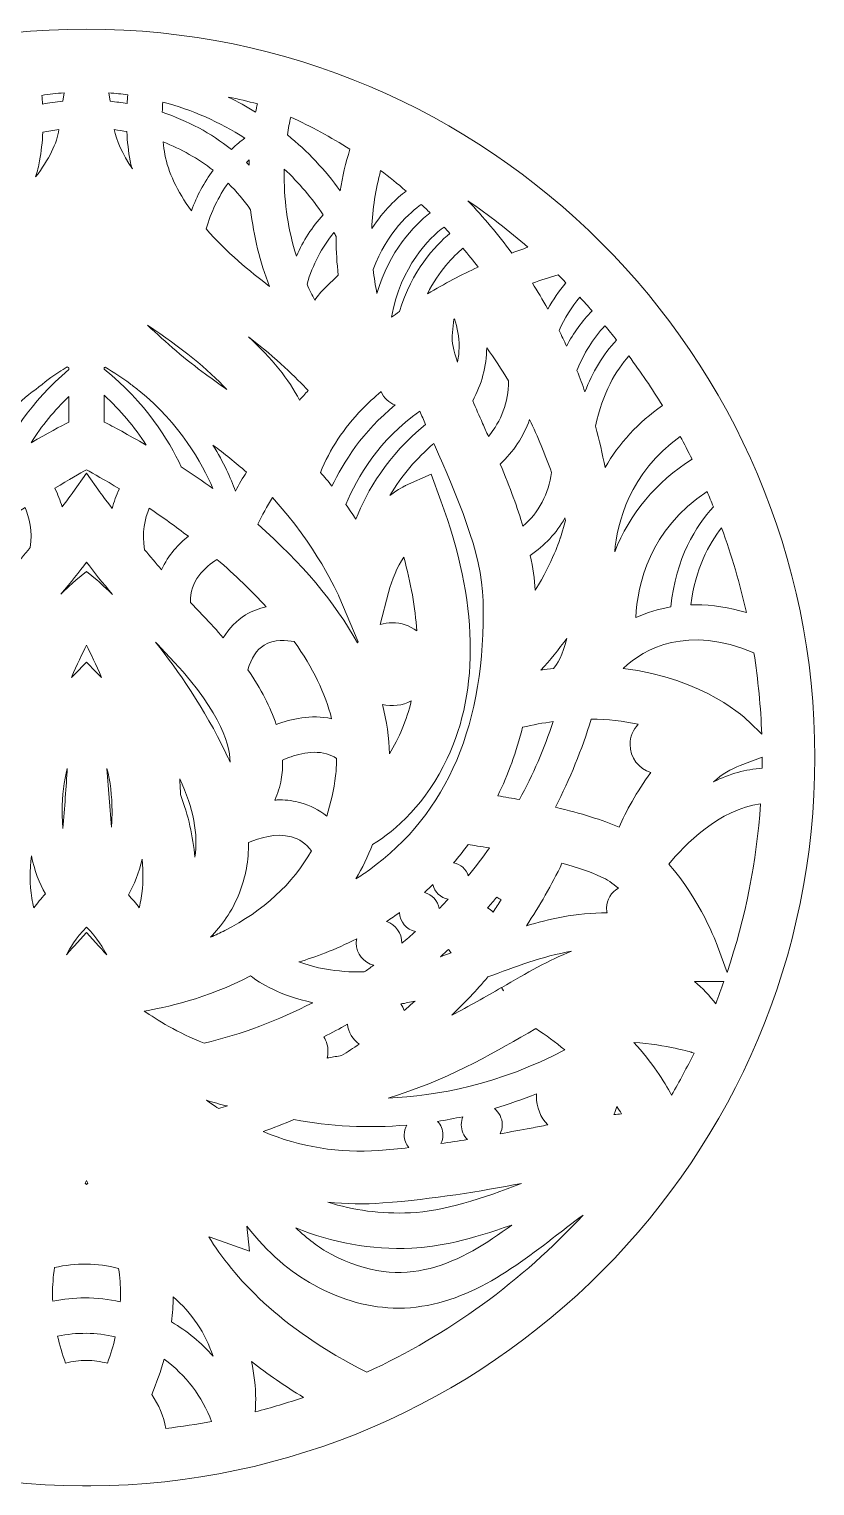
# Model space of a CAD drawing. Header units: millimetres. Extents: x -92 to 553, y -779 to 225.
# Drawn here: x 386.5 to 550.9, y -456.4 to -151.6 of the extents above; entities that cross this region are included whole.
import ezdxf

# ---------------------------------------------------------------- set-up
doc = ezdxf.new("R2010")
doc.units = ezdxf.units.MM
doc.header["$MEASUREMENT"] = 0
doc.layers.add('Layer 7', color=7, linetype='Continuous')

msp = doc.modelspace()

# ---------------------------------------------------------------- linework, layer by layer
at = {"layer": 'Layer 7', "lineweight": 0}
for points, knots in [([(398.47, -151.61), (314.43, -151.61), (246.07, -219.98), (246.07, -304.01), (246.07, -387.59), (314.05, -455.95), (397.62, -456.41), (397.62, -456.41), (399.38, -456.41), (399.38, -456.41), (482.91, -455.92), (550.87, -387.55), (550.87, -304.01), (550.87, -219.98), (482.5, -151.61), (398.47, -151.61)], [0, 0, 0, 0, 1, 1, 1, 2, 2, 2, 3, 3, 3, 4, 4, 4, 5, 5, 5, 5]), ([(389.13, -165.47), (390.66, -165.23), (392.22, -165.06), (393.77, -164.94), (393.77, -164.94), (393.52, -166.7), (393.52, -166.7), (392.02, -166.84), (390.62, -167.03), (389.27, -167.28), (389.23, -166.67), (389.18, -166.06), (389.13, -165.47)], [0, 0, 0, 0, 1, 1, 1, 2, 2, 2, 3, 3, 3, 4, 4, 4, 4]), ([(403.16, -164.94), (404.48, -165.04), (405.8, -165.18), (407.11, -165.37), (407.06, -165.96), (407.01, -166.57), (406.97, -167.18), (405.83, -166.99), (404.64, -166.83), (403.41, -166.71), (403.41, -166.71), (403.16, -164.94), (403.16, -164.94)], [0, 0, 0, 0, 1, 1, 1, 2, 2, 2, 3, 3, 3, 4, 4, 4, 4]), ([(414.31, -169.01), (414.34, -168.23), (414.37, -167.52), (414.42, -166.86), (420.56, -168.49), (426.32, -171.03), (431.58, -174.43), (430.83, -174.98), (429.86, -175.76), (428.79, -176.78), (424.5, -173.38), (419.64, -170.78), (414.31, -169.01)], [0, 0, 0, 0, 1, 1, 1, 2, 2, 2, 3, 3, 3, 4, 4, 4, 4]), ([(428.13, -165.81), (430.21, -166.25), (432.25, -166.73), (434.24, -167.25), (434.1, -167.81), (433.97, -168.39), (433.84, -168.98), (432, -167.83), (430.09, -166.77), (428.13, -165.81)], [0, 0, 0, 0, 1, 1, 1, 2, 2, 2, 3, 3, 3, 3]), ([(451.54, -185.42), (448.41, -181.09), (444.71, -177.17), (440.51, -173.74), (440.71, -172.38), (440.94, -171.15), (441.19, -170.01), (445.44, -171.96), (449.61, -174.22), (453.58, -176.75), (452.7, -179.56), (452.02, -182.46), (451.54, -185.42)], [0, 0, 0, 0, 1, 1, 1, 2, 2, 2, 3, 3, 3, 4, 4, 4, 4]), ([(388.65, -179.14), (389, -177.24), (389.22, -175.28), (389.32, -173.17), (390.41, -172.95), (391.54, -172.76), (392.68, -172.62), (392.3, -175.48), (390.63, -178.86), (387.8, -182.54), (388.16, -181.4), (388.45, -180.26), (388.65, -179.14)], [0, 0, 0, 0, 1, 1, 1, 2, 2, 2, 3, 3, 3, 4, 4, 4, 4]), ([(404.26, -172.62), (405.14, -172.74), (406.02, -172.88), (406.91, -173.05), (407, -175.18), (407.23, -177.22), (407.58, -179.14), (407.67, -179.65), (407.84, -180.24), (408.06, -180.87), (406, -177.73), (404.61, -174.77), (404.26, -172.62)], [0, 0, 0, 0, 1, 1, 1, 2, 2, 2, 3, 3, 3, 4, 4, 4, 4]), ([(424.95, -181.14), (423.08, -183.68), (421.56, -186.52), (420.42, -189.6), (417.41, -185.49), (415.54, -181.53), (414.86, -177.81), (414.72, -177.01), (414.6, -176.17), (414.51, -175.22), (418.28, -176.69), (421.78, -178.67), (424.95, -181.14)], [0, 0, 0, 0, 1, 1, 1, 2, 2, 2, 3, 3, 3, 4, 4, 4, 4]), ([(431.91, -179.5), (432.11, -179.31), (432.32, -179.12), (432.53, -178.94), (432.51, -179.32), (432.49, -179.69), (432.48, -180.04), (432.29, -179.86), (432.1, -179.68), (431.91, -179.5)], [0, 0, 0, 0, 1, 1, 1, 2, 2, 2, 3, 3, 3, 3]), ([(447.97, -190.45), (445.69, -192.99), (443.82, -195.89), (442.38, -199.09), (440.68, -193.7), (439.82, -188.09), (439.82, -182.37), (439.82, -181.87), (439.83, -181.38), (439.84, -180.88), (442.92, -183.78), (445.65, -186.99), (447.97, -190.45)], [0, 0, 0, 0, 1, 1, 1, 2, 2, 2, 3, 3, 3, 4, 4, 4, 4]), ([(458.16, -193.34), (458.33, -189.21), (458.95, -185.14), (460.01, -181.2), (461.78, -182.52), (463.57, -183.96), (465.35, -185.49), (463.45, -186.94), (460.68, -189.48), (458.16, -193.34)], [0, 0, 0, 0, 1, 1, 1, 2, 2, 2, 3, 3, 3, 3]), ([(423.5, -193.42), (424.52, -189.88), (426.06, -186.66), (428.08, -183.84), (429.89, -185.59), (431.48, -187.45), (432.81, -189.39), (433.43, -194.94), (434.76, -200.32), (436.77, -205.43), (432.71, -202.38), (427.73, -198.21), (423.5, -193.42)], [0, 0, 0, 0, 1, 1, 1, 2, 2, 2, 3, 3, 3, 4, 4, 4, 4]), ([(458.45, -201.92), (461.33, -194.04), (466.37, -189.8), (468.51, -188.28), (469.14, -188.86), (469.75, -189.45), (470.36, -190.05), (466.95, -192.73), (461.86, -198.01), (459.23, -206.9), (458.9, -205.27), (458.64, -203.6), (458.45, -201.92)], [0, 0, 0, 0, 1, 1, 1, 2, 2, 2, 3, 3, 3, 4, 4, 4, 4]), ([(487.45, -198.46), (484.62, -194.62), (481.55, -190.96), (478.27, -187.52), (482.63, -190.52), (486.84, -193.78), (490.84, -197.25), (489.7, -197.64), (488.56, -198.04), (487.45, -198.46)], [0, 0, 0, 0, 1, 1, 1, 2, 2, 2, 3, 3, 3, 3]), ([(451.14, -203.11), (451.14, -203.11), (448.32, -205.82), (448.32, -205.82), (447.58, -206.54), (446.87, -207.36), (446.21, -208.29), (445.68, -207.27), (445.15, -206.17), (444.6, -204.95), (445.8, -200.87), (447.69, -197.25), (450.23, -194.15), (450.4, -194.44), (450.56, -194.73), (450.71, -195.02), (450.71, -195.02), (450.7, -195.72), (450.7, -195.72), (450.7, -198.11), (450.85, -200.59), (451.14, -203.11)], [0, 0, 0, 0, 1, 1, 1, 2, 2, 2, 3, 3, 3, 4, 4, 4, 5, 5, 5, 6, 6, 6, 7, 7, 7, 7]), ([(473.27, -193.01), (473.68, -193.45), (474.09, -193.89), (474.5, -194.34), (471.39, -196.94), (466.51, -202.16), (463.96, -210.71), (463.41, -211.09), (462.85, -211.48), (462.3, -211.87), (464.24, -201.13), (470.18, -195.36), (473.27, -193.01)], [0, 0, 0, 0, 1, 1, 1, 2, 2, 2, 3, 3, 3, 4, 4, 4, 4]), ([(469.82, -206.99), (472.16, -202.2), (475.2, -199.12), (477.23, -197.44), (478.37, -198.79), (479.42, -200.09), (480.41, -201.39), (476.9, -203), (473.35, -204.88), (469.82, -206.99)], [0, 0, 0, 0, 1, 1, 1, 2, 2, 2, 3, 3, 3, 3]), ([(491.77, -204.77), (493.54, -204.14), (495.34, -203.56), (497.13, -203.03), (497.69, -203.58), (498.24, -204.14), (498.79, -204.7), (497.36, -206.37), (496.08, -208.22), (494.97, -210.2), (493.88, -208.22), (492.82, -206.43), (491.77, -204.77)], [0, 0, 0, 0, 1, 1, 1, 2, 2, 2, 3, 3, 3, 4, 4, 4, 4]), ([(498.91, -217.94), (498.41, -216.84), (497.89, -215.75), (497.36, -214.68), (498.51, -212.09), (499.96, -209.75), (501.66, -207.7), (502.53, -208.62), (503.39, -209.57), (504.24, -210.53), (502.16, -212.71), (500.37, -215.2), (498.91, -217.94)], [0, 0, 0, 0, 1, 1, 1, 2, 2, 2, 3, 3, 3, 4, 4, 4, 4]), ([(475, -215.8), (475, -215.8), (475.33, -212.31), (475.33, -212.31), (475.37, -212.28), (475.42, -212.26), (475.46, -212.23), (476.1, -214.1), (476.42, -216.03), (476.42, -218), (476.42, -219.1), (476.32, -220.21), (476.11, -221.3), (475.26, -218.76), (474.89, -216.91), (475, -215.8)], [0, 0, 0, 0, 1, 1, 1, 2, 2, 2, 3, 3, 3, 4, 4, 4, 5, 5, 5, 5]), ([(427.82, -227.03), (426.33, -225.94), (424.84, -224.86), (423.37, -223.8), (419.39, -220.92), (415.03, -217.1), (411.24, -213.56), (418.32, -218.28), (423.87, -222.79), (427.82, -227.03)], [0, 0, 0, 0, 1, 1, 1, 2, 2, 2, 3, 3, 3, 3]), ([(443.04, -229.23), (440.85, -224.96), (437.27, -220.53), (432.33, -215.96), (438.28, -220.54), (442.43, -224.64), (444.83, -227.24), (444.22, -227.9), (443.62, -228.57), (443.04, -229.23)], [0, 0, 0, 0, 1, 1, 1, 2, 2, 2, 3, 3, 3, 3]), ([(502.75, -227.48), (502.25, -226.05), (501.7, -224.58), (501.09, -223.05), (502.49, -219.5), (504.46, -216.35), (506.95, -213.67), (507.73, -214.6), (508.53, -215.59), (509.37, -216.66), (506.52, -219.77), (504.3, -223.4), (502.75, -227.48)], [0, 0, 0, 0, 1, 1, 1, 2, 2, 2, 3, 3, 3, 4, 4, 4, 4]), ([(482.55, -236.84), (482.16, -235.95), (481.76, -235.05), (481.34, -234.1), (480.66, -232.55), (479.95, -230.96), (479.27, -229.38), (481.15, -225.97), (482.16, -222.14), (482.2, -218.27), (483.8, -220.5), (485.32, -222.81), (486.74, -225.17), (486.74, -225.17), (486.75, -225.33), (486.75, -225.33), (486.75, -229.61), (485.27, -233.65), (482.55, -236.84)], [0, 0, 0, 0, 1, 1, 1, 2, 2, 2, 3, 3, 3, 4, 4, 4, 5, 5, 5, 6, 6, 6, 6]), ([(371.72, -247.96), (373.85, -242.89), (378.01, -235.36), (385.61, -228.65), (387.7, -227.1), (389.48, -225.72), (390.99, -224.48), (392.09, -223.72), (393.25, -222.99), (394.43, -222.3), (394.54, -222.37), (394.65, -222.44), (394.76, -222.51), (394.76, -222.51), (394.76, -222.86), (394.76, -222.86), (386.67, -229.65), (382.1, -237.25), (379.66, -242.53), (376.9, -244.3), (374.24, -246.12), (371.72, -247.96)], [0, 0, 0, 0, 1, 1, 1, 2, 2, 2, 3, 3, 3, 4, 4, 4, 5, 5, 5, 6, 6, 6, 7, 7, 7, 7]), ([(407.53, -225.75), (408.16, -226.25), (408.81, -226.75), (409.44, -227.23), (418.02, -234.22), (422.61, -242.32), (424.91, -247.74), (422.79, -246.2), (420.56, -244.67), (418.26, -243.17), (415.69, -237.63), (410.84, -229.69), (402.17, -222.74), (402.17, -222.74), (402.17, -222.46), (402.17, -222.46), (402.23, -222.42), (402.29, -222.38), (402.36, -222.34), (404.16, -223.39), (405.9, -224.54), (407.53, -225.75)], [0, 0, 0, 0, 1, 1, 1, 2, 2, 2, 3, 3, 3, 4, 4, 4, 5, 5, 5, 6, 6, 6, 7, 7, 7, 7]), ([(506.96, -243.35), (506.42, -240.45), (505.76, -237.55), (504.99, -234.71), (506.33, -227.73), (509.37, -222.94), (511.93, -219.99), (514.44, -223.37), (516.81, -226.86), (518.98, -230.38), (513.92, -233.9), (509.89, -238.25), (506.96, -243.35)], [0, 0, 0, 0, 1, 1, 1, 2, 2, 2, 3, 3, 3, 4, 4, 4, 4]), ([(394.76, -228.47), (394.76, -228.47), (394.76, -233.83), (394.76, -233.83), (393.07, -234.69), (390.28, -236.16), (386.85, -238.14), (389.1, -234.62), (391.75, -231.38), (394.76, -228.47)], [0, 0, 0, 0, 1, 1, 1, 2, 2, 2, 3, 3, 3, 3]), ([(402.17, -233.83), (402.17, -233.83), (402.17, -228.22), (402.17, -228.22), (405.55, -231.33), (408.51, -234.83), (410.98, -238.67), (407.15, -236.42), (404.03, -234.78), (402.17, -233.83)], [0, 0, 0, 0, 1, 1, 1, 2, 2, 2, 3, 3, 3, 3]), ([(463.08, -230.24), (456.26, -235.78), (452.17, -242.28), (449.83, -247.25), (449.02, -246.24), (448.23, -245.28), (447.43, -244.35), (449.38, -239.52), (452.3, -235.09), (456.11, -231.15), (457.35, -229.87), (458.69, -228.64), (460.13, -227.46), (460.65, -228.78), (461.74, -229.81), (463.08, -230.24)], [0, 0, 0, 0, 1, 1, 1, 2, 2, 2, 3, 3, 3, 4, 4, 4, 5, 5, 5, 5]), ([(454.81, -254.12), (454.14, -253.11), (453.44, -252.09), (452.71, -251.07), (455.1, -245.33), (459.7, -237.5), (468.21, -231.55), (468.6, -232.47), (469, -233.4), (469.41, -234.35), (461.49, -240.69), (457.15, -248.33), (454.81, -254.12)], [0, 0, 0, 0, 1, 1, 1, 2, 2, 2, 3, 3, 3, 4, 4, 4, 4]), ([(489.79, -255.63), (488.65, -251.81), (487.12, -247.62), (485.02, -242.61), (487.8, -240.03), (489.9, -236.85), (491.16, -233.29), (492.89, -236.87), (494.44, -240.59), (495.77, -244.4), (495.22, -248.75), (493.07, -252.77), (489.79, -255.63)], [0, 0, 0, 0, 1, 1, 1, 2, 2, 2, 3, 3, 3, 4, 4, 4, 4]), ([(508.98, -260.96), (509.5, -255.04), (512.02, -244.48), (522.69, -236.82), (523.53, -238.35), (524.36, -239.95), (525.17, -241.6), (517.66, -246.35), (512.12, -252.99), (508.98, -260.96)], [0, 0, 0, 0, 1, 1, 1, 2, 2, 2, 3, 3, 3, 3]), ([(429.62, -248.25), (428.64, -245.6), (427.16, -242.26), (424.93, -238.64), (427.27, -240.41), (429.67, -242.33), (431.92, -244.3), (431.16, -245.54), (430.4, -246.84), (429.62, -248.25)], [0, 0, 0, 0, 1, 1, 1, 2, 2, 2, 3, 3, 3, 3]), ([(457.58, -327.56), (456.69, -328.2), (455.76, -328.82), (454.82, -329.42), (456.17, -327.12), (457.34, -324.7), (458.3, -322.2), (463.13, -319.43), (469.69, -313.31), (473.94, -304.25), (480.8, -289.63), (480.36, -271.46), (472.63, -250.27), (472.63, -250.27), (470.6, -244.72), (470.6, -244.72), (470.6, -244.72), (465.21, -247.12), (465.21, -247.12), (465.12, -247.16), (463.79, -247.76), (461.94, -249.18), (464.43, -245.03), (467.51, -241.38), (471.14, -238.3), (471.14, -238.3), (471.26, -238.58), (471.26, -238.58), (475.92, -249.1), (481.19, -261.03), (481.44, -271.23), (482.07, -296.78), (474.04, -315.73), (457.58, -327.56)], [0, 0, 0, 0, 1, 1, 1, 2, 2, 2, 3, 3, 3, 4, 4, 4, 5, 5, 5, 6, 6, 6, 7, 7, 7, 8, 8, 8, 9, 9, 9, 10, 10, 10, 11, 11, 11, 11]), ([(403.82, -251.91), (402.39, -250.01), (401.51, -248.8), (401.32, -248.53), (401.32, -248.53), (398.47, -244.5), (398.47, -244.5), (398.47, -244.5), (395.59, -248.56), (395.59, -248.56), (395.23, -249.06), (394.47, -250.11), (393.35, -251.59), (392.97, -250.25), (392.47, -248.93), (391.85, -247.66), (394.78, -245.86), (397.12, -244.54), (398.47, -243.8), (399.86, -244.57), (402.29, -245.94), (405.34, -247.81), (404.71, -249.14), (404.2, -250.51), (403.82, -251.91)], [0, 0, 0, 0, 1, 1, 1, 2, 2, 2, 3, 3, 3, 4, 4, 4, 5, 5, 5, 6, 6, 6, 7, 7, 7, 8, 8, 8, 8]), ([(455.15, -280.04), (450.5, -271.6), (443.49, -263.26), (434.28, -255.2), (435.24, -253.32), (436.27, -251.45), (437.35, -249.62), (446.53, -259.59), (451.06, -269.83), (451.25, -270.26), (451.25, -270.26), (455.3, -279.8), (455.3, -279.8), (455.25, -279.87), (455.2, -279.96), (455.15, -280.04)], [0, 0, 0, 0, 1, 1, 1, 2, 2, 2, 3, 3, 3, 4, 4, 4, 5, 5, 5, 5]), ([(513.41, -274.74), (513.71, -267.8), (516.24, -256.39), (528.32, -248.37), (528.78, -249.43), (529.21, -250.48), (529.64, -251.55), (526.05, -255.5), (521.76, -262.23), (520.72, -272.49), (518.18, -272.92), (515.73, -273.68), (513.41, -274.74)], [0, 0, 0, 0, 1, 1, 1, 2, 2, 2, 3, 3, 3, 4, 4, 4, 4]), ([(386.7, -260.05), (385.47, -261.55), (384.22, -263.03), (382.99, -264.47), (381.55, -261.41), (379.29, -259.13), (377.33, -257.59), (379.95, -255.59), (382.72, -253.6), (385.6, -251.67), (386.47, -253.74), (387.22, -256.66), (386.7, -260.05)], [0, 0, 0, 0, 1, 1, 1, 2, 2, 2, 3, 3, 3, 4, 4, 4, 4]), ([(411.59, -251.84), (414.42, -253.75), (417.16, -255.72), (419.77, -257.72), (417.81, -259.29), (415.56, -261.62), (414.16, -264.73), (412.98, -263.35), (411.8, -261.95), (410.63, -260.53), (409.97, -257.02), (410.7, -253.98), (411.59, -251.84)], [0, 0, 0, 0, 1, 1, 1, 2, 2, 2, 3, 3, 3, 4, 4, 4, 4]), ([(497.63, -258.04), (497.55, -258.27), (496.03, -263.04), (492.37, -269.01), (492.21, -266.7), (491.87, -264.29), (491.33, -261.72), (494.32, -259.7), (496.79, -257.03), (498.58, -253.89), (498.62, -254.07), (498.66, -254.24), (498.7, -254.42), (498.7, -254.42), (497.63, -258.04), (497.63, -258.04)], [0, 0, 0, 0, 1, 1, 1, 2, 2, 2, 3, 3, 3, 4, 4, 4, 5, 5, 5, 5]), ([(525.95, -272.06), (525.61, -272.06), (525.26, -272.06), (524.91, -272.08), (525.84, -264.53), (528.73, -259.27), (531.33, -255.94), (533.46, -261.76), (535.21, -267.72), (536.53, -273.68), (532.93, -272.6), (529.39, -272.06), (525.95, -272.06)], [0, 0, 0, 0, 1, 1, 1, 2, 2, 2, 3, 3, 3, 4, 4, 4, 4]), ([(464.85, -262.07), (466.34, -267.48), (467.25, -272.67), (467.55, -277.53), (466.1, -276.41), (464.32, -275.8), (462.44, -275.8), (461.58, -275.8), (460.72, -275.93), (459.9, -276.2), (459.9, -276.2), (461.65, -269.51), (461.65, -269.51), (462.4, -266.68), (463.47, -264.18), (464.85, -262.07)], [0, 0, 0, 0, 1, 1, 1, 2, 2, 2, 3, 3, 3, 4, 4, 4, 5, 5, 5, 5]), ([(398.47, -263.13), (400.02, -265.21), (401.84, -267.48), (403.91, -269.92), (401.96, -267.99), (400.74, -266.96), (400.7, -266.93), (400.7, -266.93), (398.47, -265.07), (398.47, -265.07), (398.47, -265.07), (396.25, -266.91), (396.25, -266.91), (396.21, -266.95), (395.03, -267.93), (393.12, -269.8), (395.15, -267.4), (396.94, -265.18), (398.47, -263.13)], [0, 0, 0, 0, 1, 1, 1, 2, 2, 2, 3, 3, 3, 4, 4, 4, 5, 5, 5, 6, 6, 6, 6]), ([(436.05, -272.49), (434.5, -272.82), (433.06, -273.39), (431.76, -274.19), (429.86, -275.35), (428.29, -276.96), (427.08, -278.99), (425.76, -277.45), (424.36, -275.91), (422.89, -274.38), (421.99, -273.44), (421.12, -272.51), (420.25, -271.57), (419.94, -267.16), (423.34, -264.13), (425.75, -262.55), (429.59, -265.84), (433.05, -269.18), (436.05, -272.49)], [0, 0, 0, 0, 1, 1, 1, 2, 2, 2, 3, 3, 3, 4, 4, 4, 5, 5, 5, 6, 6, 6, 6]), ([(537.21, -296.61), (536.82, -296.22), (527.79, -287.38), (510.73, -285.36), (515.3, -281.11), (524.16, -276.28), (538.11, -282.1), (539, -287.74), (539.55, -293.47), (539.75, -299.16), (539.75, -299.16), (537.21, -296.61), (537.21, -296.61)], [0, 0, 0, 0, 1, 1, 1, 2, 2, 2, 3, 3, 3, 4, 4, 4, 4]), ([(427.63, -303.11), (423.11, -293.67), (417.68, -285.81), (412.87, -279.85), (413.55, -280.57), (414.24, -281.29), (414.94, -282.02), (425.85, -293.37), (428.5, -300.63), (428.49, -305), (428.22, -304.37), (427.93, -303.74), (427.63, -303.11)], [0, 0, 0, 0, 1, 1, 1, 2, 2, 2, 3, 3, 3, 4, 4, 4, 4]), ([(435.61, -280.52), (437.73, -279.21), (440.38, -279.45), (441.94, -279.77), (445.8, -285.2), (448.42, -290.62), (449.76, -295.89), (445.46, -294.96), (441.23, -295.93), (438.15, -297.09), (436.97, -293.5), (434.99, -289.67), (432.25, -285.69), (432.95, -283.2), (434.07, -281.46), (435.61, -280.52)], [0, 0, 0, 0, 1, 1, 1, 2, 2, 2, 3, 3, 3, 4, 4, 4, 5, 5, 5, 5]), ([(493.54, -285.72), (495.46, -283.64), (497.28, -281.42), (498.95, -279.08), (498.21, -282.61), (496.86, -284.58), (496.19, -285.37), (495.31, -285.47), (494.42, -285.59), (493.54, -285.72)], [0, 0, 0, 0, 1, 1, 1, 2, 2, 2, 3, 3, 3, 3]), ([(398.47, -280.53), (399.39, -282.3), (400.48, -284.57), (401.58, -287.24), (401.56, -287.22), (401.55, -287.21), (401.54, -287.2), (401.54, -287.2), (401.54, -287.19), (401.54, -287.19), (401.54, -287.19), (400.49, -286.12), (400.49, -286.12), (400.49, -286.12), (400.48, -286.12), (400.48, -286.12), (400.48, -286.12), (398.47, -284.08), (398.47, -284.08), (398.47, -284.08), (395.92, -286.66), (395.92, -286.66), (395.77, -286.81), (395.58, -287.01), (395.35, -287.24), (396.44, -284.56), (397.54, -282.29), (398.47, -280.53)], [0, 0, 0, 0, 1, 1, 1, 2, 2, 2, 3, 3, 3, 4, 4, 4, 5, 5, 5, 6, 6, 6, 7, 7, 7, 8, 8, 8, 9, 9, 9, 9]), ([(466.43, -292.14), (465.45, -296.22), (463.91, -299.95), (461.83, -303.27), (461.76, -299.85), (461.27, -296.38), (460.37, -292.9), (462.37, -293.42), (464.6, -293.14), (466.43, -292.14)], [0, 0, 0, 0, 1, 1, 1, 2, 2, 2, 3, 3, 3, 3]), ([(484.51, -312.03), (486.68, -307.58), (488.43, -302.76), (489.72, -297.68), (491.88, -297.17), (494.03, -296.77), (496.14, -296.49), (494.25, -302.14), (491.87, -307.62), (489.05, -312.82), (487.57, -312.54), (486.05, -312.28), (484.51, -312.03)], [0, 0, 0, 0, 1, 1, 1, 2, 2, 2, 3, 3, 3, 4, 4, 4, 4]), ([(512.21, -301.28), (512.21, -304.03), (514.03, -306.38), (516.56, -307.15), (513.51, -311.2), (511.31, -315.43), (509.9, -318.57), (506.42, -317.08), (501.95, -315.68), (496.57, -314.41), (499.62, -308.52), (502.14, -302.33), (504.07, -295.98), (507.49, -296.01), (510.79, -296.37), (513.9, -297.05), (512.83, -298.17), (512.21, -299.68), (512.21, -301.28)], [0, 0, 0, 0, 1, 1, 1, 2, 2, 2, 3, 3, 3, 4, 4, 4, 5, 5, 5, 6, 6, 6, 6]), ([(439.2, -308.61), (439.43, -307.33), (439.53, -305.96), (439.49, -304.55), (441.41, -303.69), (445.27, -302.29), (448.69, -303.25), (449.42, -303.45), (450.13, -303.77), (450.78, -304.21), (450.79, -305.54), (450.72, -306.69), (450.58, -307.81), (450.21, -310.74), (449.59, -313.57), (448.72, -316.26), (447.11, -314.95), (445.29, -314.02), (443.3, -313.47), (441.9, -313.08), (440.41, -312.89), (438.87, -312.89), (438.54, -312.89), (438.2, -312.9), (437.87, -312.91), (438.49, -311.55), (438.93, -310.11), (439.2, -308.61)], [0, 0, 0, 0, 1, 1, 1, 2, 2, 2, 3, 3, 3, 4, 4, 4, 5, 5, 5, 6, 6, 6, 7, 7, 7, 8, 8, 8, 9, 9, 9, 9]), ([(539.83, -304.01), (539.83, -304.76), (539.83, -305.51), (539.82, -306.25), (536.44, -306.48), (533.04, -307.43), (529.65, -309.09), (531.45, -307.55), (533.32, -306.4), (535.26, -305.66), (535.26, -305.66), (539.83, -303.93), (539.83, -303.93), (539.83, -303.93), (539.83, -304.01), (539.83, -304.01)], [0, 0, 0, 0, 1, 1, 1, 2, 2, 2, 3, 3, 3, 4, 4, 4, 5, 5, 5, 5]), ([(394.44, -306.28), (394.21, -310.07), (393.88, -314.59), (393.53, -318.83), (393.42, -317.65), (393.37, -316.45), (393.37, -315.23), (393.37, -312.03), (393.74, -308.96), (394.44, -306.28)], [0, 0, 0, 0, 1, 1, 1, 2, 2, 2, 3, 3, 3, 3]), ([(403.81, -315.23), (403.81, -316.35), (403.76, -317.47), (403.67, -318.56), (403.67, -318.56), (402.73, -306.29), (402.73, -306.29), (403.43, -308.98), (403.81, -312.08), (403.81, -315.23)], [0, 0, 0, 0, 1, 1, 1, 2, 2, 2, 3, 3, 3, 3]), ([(421.13, -324.84), (420.76, -320.55), (419.76, -316.17), (418.14, -311.76), (418.11, -310.67), (418.05, -309.57), (417.96, -308.47), (420.83, -314.65), (421.89, -320.14), (421.13, -324.84)], [0, 0, 0, 0, 1, 1, 1, 2, 2, 2, 3, 3, 3, 3]), ([(530.51, -343.48), (530.37, -343.07), (526.92, -333.71), (520.29, -326.3), (523.52, -322.42), (530.9, -314.75), (539.5, -313.73), (538.69, -325.78), (536.34, -337.59), (532.51, -348.97), (532.51, -348.97), (530.51, -343.48), (530.51, -343.48)], [0, 0, 0, 0, 1, 1, 1, 2, 2, 2, 3, 3, 3, 4, 4, 4, 4]), ([(441.35, -320.61), (442.95, -321.06), (444.36, -322.04), (445.54, -323.54), (441.61, -330.46), (435.51, -336.07), (427.4, -340.21), (426.44, -340.7), (425.45, -341.17), (424.43, -341.61), (426.67, -339.31), (428.93, -336.24), (430.47, -332.33), (430.47, -332.33), (430.47, -332.33), (430.47, -332.33), (431.74, -329.06), (432.39, -325.53), (432.39, -321.81), (434.51, -320.88), (438.1, -319.71), (441.35, -320.61)], [0, 0, 0, 0, 1, 1, 1, 2, 2, 2, 3, 3, 3, 4, 4, 4, 5, 5, 5, 6, 6, 6, 7, 7, 7, 7]), ([(475.25, -326.08), (476.34, -324.83), (477.36, -323.55), (478.32, -322.24), (479.43, -322.4), (480.97, -322.64), (482.77, -322.94), (481.4, -324.88), (479.92, -326.83), (478.35, -328.76), (477.93, -327.36), (476.73, -326.3), (475.25, -326.08)], [0, 0, 0, 0, 1, 1, 1, 2, 2, 2, 3, 3, 3, 4, 4, 4, 4]), ([(386.92, -324.58), (387.58, -327.64), (388.58, -330.34), (389.86, -332.55), (388.98, -333.53), (388.16, -334.51), (387.43, -335.48), (387.27, -334.8), (387.13, -334.11), (387.03, -333.43), (386.58, -330.59), (386.54, -327.63), (386.92, -324.58)], [0, 0, 0, 0, 1, 1, 1, 2, 2, 2, 3, 3, 3, 4, 4, 4, 4]), ([(410.09, -325.3), (410.38, -328.1), (410.32, -330.82), (409.91, -333.43), (409.8, -334.11), (409.66, -334.79), (409.5, -335.48), (408.81, -334.56), (408.05, -333.64), (407.22, -332.72), (408.44, -330.65), (409.41, -328.14), (410.09, -325.3)], [0, 0, 0, 0, 1, 1, 1, 2, 2, 2, 3, 3, 3, 4, 4, 4, 4]), ([(507.41, -336.52), (500.92, -336.46), (494.97, -337.87), (490.51, -339.23), (493.29, -335.03), (495.79, -330.65), (497.95, -326.15), (501.26, -327.06), (504, -328), (506.11, -328.95), (507.33, -329.51), (508.56, -330.32), (509.78, -331.38), (508.3, -332.17), (507.29, -333.74), (507.29, -335.49), (507.29, -335.84), (507.33, -336.19), (507.41, -336.52)], [0, 0, 0, 0, 1, 1, 1, 2, 2, 2, 3, 3, 3, 4, 4, 4, 5, 5, 5, 6, 6, 6, 6]), ([(469.17, -332.26), (469.77, -331.72), (470.37, -331.17), (470.95, -330.61), (471.27, -332.18), (472.54, -333.4), (474.14, -333.63), (473.52, -334.31), (472.9, -334.97), (472.27, -335.62), (472, -333.98), (470.76, -332.66), (469.17, -332.26)], [0, 0, 0, 0, 1, 1, 1, 2, 2, 2, 3, 3, 3, 4, 4, 4, 4]), ([(485.23, -333.77), (484.68, -334.63), (484.1, -335.49), (483.52, -336.34), (483.18, -336.01), (482.81, -335.73), (482.4, -335.48), (483.05, -334.73), (483.68, -333.97), (484.29, -333.21), (484.58, -333.43), (484.9, -333.62), (485.23, -333.77)], [0, 0, 0, 0, 1, 1, 1, 2, 2, 2, 3, 3, 3, 4, 4, 4, 4]), ([(461.26, -338.32), (462.17, -337.72), (463.07, -337.1), (463.96, -336.45), (464.03, -338.41), (465.44, -340.03), (467.29, -340.41), (466.36, -341.25), (465.42, -342.07), (464.45, -342.87), (464.45, -342.86), (464.46, -342.84), (464.46, -342.83), (464.46, -340.75), (463.12, -338.97), (461.26, -338.32)], [0, 0, 0, 0, 1, 1, 1, 2, 2, 2, 3, 3, 3, 4, 4, 4, 5, 5, 5, 5]), ([(401.04, -343.46), (401.04, -343.46), (398.47, -340.64), (398.47, -340.64), (398.47, -340.64), (395.9, -343.45), (395.9, -343.45), (395.77, -343.58), (395.11, -344.31), (394.25, -345.29), (394.95, -343.86), (396.21, -341.9), (398.47, -339.48), (400.73, -341.91), (401.99, -343.86), (402.69, -345.3), (401.88, -344.38), (401.24, -343.67), (401.04, -343.46)], [0, 0, 0, 0, 1, 1, 1, 2, 2, 2, 3, 3, 3, 4, 4, 4, 5, 5, 5, 6, 6, 6, 6]), ([(442.9, -346.79), (446.22, -345.79), (450.45, -344.25), (455, -341.93), (454.94, -342.22), (454.91, -342.52), (454.91, -342.83), (454.91, -345.08), (456.47, -346.97), (458.57, -347.47), (457.88, -347.97), (457.21, -348.44), (456.57, -348.88), (450.57, -348.98), (446.04, -347.94), (442.9, -346.79)], [0, 0, 0, 0, 1, 1, 1, 2, 2, 2, 3, 3, 3, 4, 4, 4, 5, 5, 5, 5]), ([(474.18, -344.15), (474.36, -344.41), (474.56, -344.66), (474.77, -344.9), (473.97, -345.19), (473.22, -345.45), (472.51, -345.7), (473.07, -345.19), (473.63, -344.67), (474.18, -344.15)], [0, 0, 0, 0, 1, 1, 1, 2, 2, 2, 3, 3, 3, 3]), ([(485.75, -352.83), (485.75, -352.83), (485.75, -352.83), (485.75, -352.83), (485.75, -352.83), (485.3, -352.14), (485.3, -352.14), (481.96, -354.07), (478.53, -356.05), (474.9, -357.93), (477.55, -355.39), (480.08, -352.71), (482.45, -349.93), (488.09, -347.79), (493.86, -345.6), (499.96, -344.56), (495.29, -346.36), (490.57, -349.09), (485.34, -352.11), (485.34, -352.11), (485.75, -352.83), (485.75, -352.83), (485.75, -352.83), (485.75, -352.83), (485.75, -352.83), (485.75, -352.83), (485.75, -352.83), (485.75, -352.83)], [0, 0, 0, 0, 1, 1, 1, 2, 2, 2, 3, 3, 3, 4, 4, 4, 5, 5, 5, 6, 6, 6, 7, 7, 7, 8, 8, 8, 9, 9, 9, 9]), ([(432.79, -349.71), (434.68, -351.16), (438.94, -353.87), (445.81, -355.31), (438.6, -359.04), (430.97, -361.89), (423.1, -363.8), (417.53, -361.61), (413.13, -358.86), (410.56, -357.06), (414.66, -356.4), (423.57, -354.51), (432.79, -349.71)], [0, 0, 0, 0, 1, 1, 1, 2, 2, 2, 3, 3, 3, 4, 4, 4, 4]), ([(531.85, -350.88), (531.3, -352.44), (530.73, -353.98), (530.12, -355.52), (528.84, -353.82), (527.35, -352.27), (525.67, -350.88), (525.67, -350.88), (531.85, -350.88), (531.85, -350.88)], [0, 0, 0, 0, 1, 1, 1, 2, 2, 2, 3, 3, 3, 3]), ([(467.2, -354.97), (466.45, -355.64), (465.7, -356.3), (464.93, -356.95), (464.76, -356.46), (464.53, -356.01), (464.24, -355.58), (465.21, -355.41), (466.19, -355.21), (467.2, -354.97)], [0, 0, 0, 0, 1, 1, 1, 2, 2, 2, 3, 3, 3, 3]), ([(449.16, -366.84), (449.05, -366.86), (448.94, -366.88), (448.82, -366.9), (448.93, -366.45), (448.98, -365.99), (448.98, -365.53), (448.98, -364.44), (448.69, -363.37), (448.14, -362.44), (449.8, -361.6), (451.45, -360.72), (453.06, -359.8), (453.28, -361.49), (454.18, -363), (455.54, -363.98), (454.3, -364.82), (453.06, -365.61), (451.85, -366.34), (450.97, -366.52), (450.07, -366.69), (449.16, -366.84)], [0, 0, 0, 0, 1, 1, 1, 2, 2, 2, 3, 3, 3, 4, 4, 4, 5, 5, 5, 6, 6, 6, 7, 7, 7, 7]), ([(461.57, -375.26), (473.49, -371.71), (482.99, -366.21), (490.86, -361.66), (490.86, -361.66), (492.48, -360.73), (492.48, -360.73), (494.6, -362.12), (496.62, -363.61), (498.52, -365.17), (484.87, -372.45), (471.72, -374.81), (461.57, -375.26)], [0, 0, 0, 0, 1, 1, 1, 2, 2, 2, 3, 3, 3, 4, 4, 4, 4]), ([(525.15, -365.71), (525.15, -365.71), (525.58, -365.85), (525.58, -365.85), (524.13, -368.82), (522.56, -371.76), (520.9, -374.63), (519.33, -371.72), (516.82, -367.83), (512.98, -363.62), (519.95, -364.12), (525.1, -365.7), (525.15, -365.71)], [0, 0, 0, 0, 1, 1, 1, 2, 2, 2, 3, 3, 3, 4, 4, 4, 4]), ([(485, -382.75), (485.29, -382.17), (485.45, -381.52), (485.45, -380.84), (485.45, -379.47), (484.8, -378.25), (483.8, -377.47), (486.79, -376.58), (489.74, -375.53), (492.63, -374.35), (492.61, -374.54), (492.6, -374.73), (492.6, -374.91), (492.6, -377.17), (493.46, -379.3), (494.96, -380.89), (493.84, -381.1), (492.69, -381.32), (491.49, -381.55), (489.39, -381.94), (487.22, -382.35), (485, -382.75)], [0, 0, 0, 0, 1, 1, 1, 2, 2, 2, 3, 3, 3, 4, 4, 4, 5, 5, 5, 6, 6, 6, 7, 7, 7, 7]), ([(426.12, -377.46), (425.13, -376.83), (424.26, -376.23), (423.55, -375.72), (425.01, -376.18), (426.49, -376.58), (427.98, -376.92), (427.36, -377.11), (426.73, -377.29), (426.12, -377.46)], [0, 0, 0, 0, 1, 1, 1, 2, 2, 2, 3, 3, 3, 3]), ([(509.41, -377), (509.76, -377.52), (510.09, -378.05), (510.4, -378.57), (509.88, -378.61), (509.35, -378.66), (508.79, -378.72), (509.06, -378.17), (509.26, -377.59), (509.41, -377)], [0, 0, 0, 0, 1, 1, 1, 2, 2, 2, 3, 3, 3, 3]), ([(465.94, -385.63), (463.79, -385.87), (461.7, -386.06), (459.62, -386.22), (451.38, -386.85), (443.24, -385.52), (435.4, -382.29), (437.58, -381.51), (439.75, -380.67), (441.87, -379.77), (449.35, -381.19), (457.46, -381.6), (465.49, -380.92), (465.13, -381.52), (464.93, -382.22), (464.93, -382.97), (464.93, -383.98), (465.31, -384.92), (465.94, -385.63)], [0, 0, 0, 0, 1, 1, 1, 2, 2, 2, 3, 3, 3, 4, 4, 4, 5, 5, 5, 6, 6, 6, 6]), ([(478.19, -383.93), (476.29, -384.24), (474.44, -384.53), (472.62, -384.78), (472.89, -384.23), (473.04, -383.61), (473.04, -382.97), (473.04, -381.88), (472.61, -380.88), (471.9, -380.15), (473.68, -379.87), (475.46, -379.54), (477.22, -379.16), (477, -379.68), (476.88, -380.25), (476.88, -380.84), (476.88, -382.06), (477.38, -383.16), (478.19, -383.93)], [0, 0, 0, 0, 1, 1, 1, 2, 2, 2, 3, 3, 3, 4, 4, 4, 5, 5, 5, 6, 6, 6, 6]), ([(398.47, -392.54), (398.56, -392.7), (398.66, -392.87), (398.75, -393.04), (398.65, -393.15), (398.56, -393.26), (398.47, -393.37), (398.37, -393.26), (398.28, -393.15), (398.18, -393.04), (398.28, -392.87), (398.37, -392.7), (398.47, -392.54)], [0, 0, 0, 0, 1, 1, 1, 2, 2, 2, 3, 3, 3, 4, 4, 4, 4]), ([(466.26, -399.28), (459.93, -399.51), (454.36, -398.8), (448.94, -397.03), (452.77, -397.44), (456.62, -397.51), (460.46, -397.22), (471.17, -396.41), (480.8, -394.76), (489.46, -393.15), (481.63, -396.23), (472.82, -399.04), (466.26, -399.28)], [0, 0, 0, 0, 1, 1, 1, 2, 2, 2, 3, 3, 3, 4, 4, 4, 4]), ([(457.13, -432.62), (438.75, -423.42), (429.09, -412.52), (424.07, -404.31), (424.15, -404.34), (424.23, -404.37), (424.31, -404.4), (424.31, -404.4), (432.57, -407.31), (432.57, -407.31), (432.57, -407.31), (432, -402.08), (432, -402.08), (436.43, -407.62), (441.13, -411.75), (446, -414.38), (452.04, -417.64), (457.84, -419.22), (463.74, -419.22), (477.15, -419.22), (488.06, -410.77), (497.75, -403.27), (499.27, -402.09), (500.82, -400.89), (502.37, -399.74), (489.62, -413.55), (474.11, -424.84), (457.13, -432.62)], [0, 0, 0, 0, 1, 1, 1, 2, 2, 2, 3, 3, 3, 4, 4, 4, 5, 5, 5, 6, 6, 6, 7, 7, 7, 8, 8, 8, 9, 9, 9, 9]), ([(449.52, -407.86), (447.08, -406.55), (444.65, -404.71), (442.25, -402.39), (449.9, -405.58), (457.88, -407), (466.53, -406.68), (471.95, -406.48), (478.97, -404.86), (487.44, -401.83), (476.97, -409.59), (465.02, -416.23), (449.52, -407.86)], [0, 0, 0, 0, 1, 1, 1, 2, 2, 2, 3, 3, 3, 4, 4, 4, 4]), ([(391.78, -410.74), (396.25, -409.7), (400.75, -409.75), (405.17, -410.9), (405.45, -412.76), (405.58, -414.56), (405.58, -416.27), (405.58, -416.79), (405.57, -417.33), (405.54, -417.88), (403.1, -417.35), (400.61, -417.08), (398.12, -417.08), (395.91, -417.08), (393.65, -417.31), (391.39, -417.76), (391.36, -417.24), (391.35, -416.75), (391.35, -416.27), (391.35, -414.5), (391.49, -412.64), (391.78, -410.74)], [0, 0, 0, 0, 1, 1, 1, 2, 2, 2, 3, 3, 3, 4, 4, 4, 5, 5, 5, 6, 6, 6, 7, 7, 7, 7]), ([(416.25, -422.1), (416.46, -420.32), (416.58, -418.56), (416.61, -416.87), (420.48, -420.2), (423.35, -424.48), (424.96, -429.28), (422.47, -426.46), (419.55, -424.06), (416.25, -422.1)], [0, 0, 0, 0, 1, 1, 1, 2, 2, 2, 3, 3, 3, 3]), ([(404.49, -425.23), (404.07, -427.05), (403.51, -428.9), (402.83, -430.76), (401.39, -430.36), (399.92, -430.15), (398.45, -430.15), (396.99, -430.15), (395.53, -430.35), (394.1, -430.75), (393.41, -428.85), (392.84, -426.95), (392.41, -425.09), (396.43, -424.25), (400.49, -424.29), (404.49, -425.23)], [0, 0, 0, 0, 1, 1, 1, 2, 2, 2, 3, 3, 3, 4, 4, 4, 5, 5, 5, 5]), ([(414.69, -429.9), (419.21, -433.17), (422.7, -437.75), (424.65, -442.95), (421.59, -443.52), (418.37, -444), (415.06, -444.39), (414.61, -441.83), (413.6, -439.4), (412.12, -437.31), (413.15, -434.82), (414.02, -432.34), (414.69, -429.9)], [0, 0, 0, 0, 1, 1, 1, 2, 2, 2, 3, 3, 3, 4, 4, 4, 4]), ([(432.96, -430.36), (436.35, -433.03), (440.01, -435.56), (443.87, -437.9), (440.55, -439.03), (437.16, -440.04), (433.76, -440.91), (433.83, -440.04), (433.86, -439.18), (433.86, -438.32), (433.86, -435.63), (433.56, -432.96), (432.96, -430.36)], [0, 0, 0, 0, 1, 1, 1, 2, 2, 2, 3, 3, 3, 4, 4, 4, 4])]:
    msp.add_open_spline(points, degree=3, knots=knots, dxfattribs=at)

doc.saveas('drawing.dxf')
